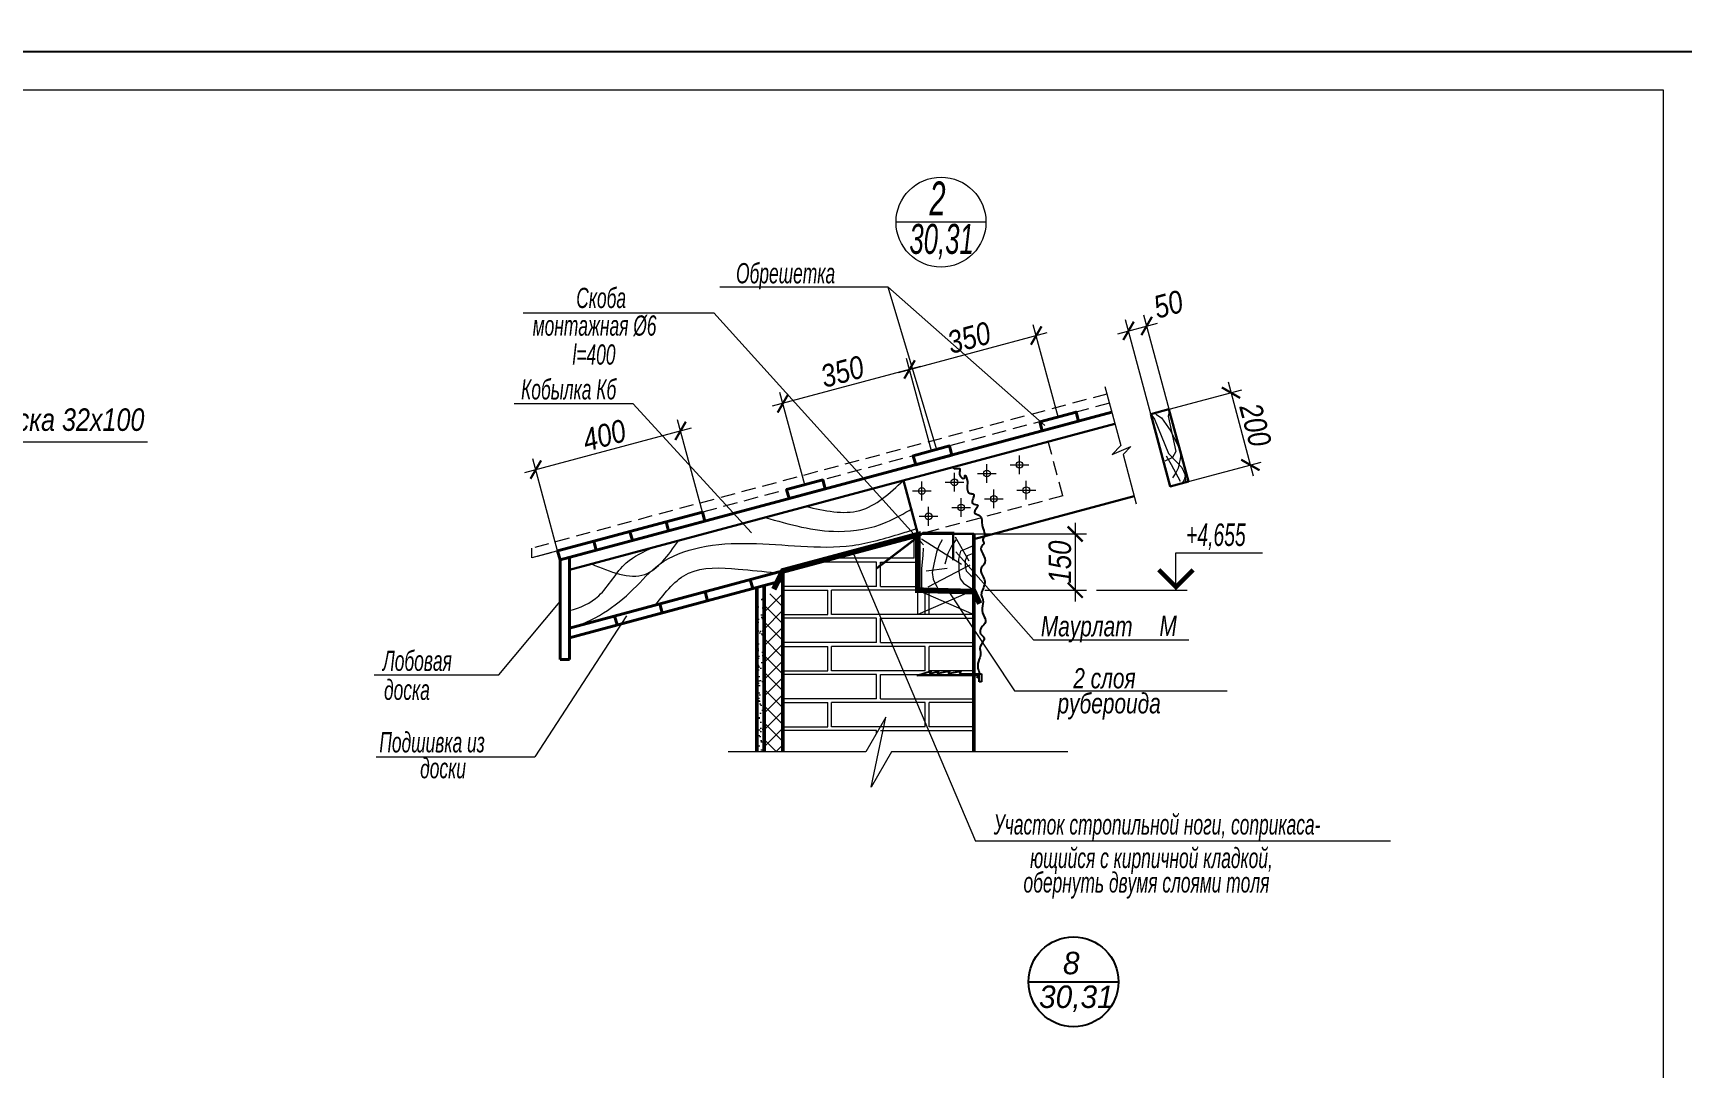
# Model space of a CAD drawing. Header units: millimetres. Extents: x 1582001 to 3303937, y 226471 to 491235.
# Drawn here: x 1601742 to 1623751, y 277688 to 291505 of the extents above; entities that cross this region are included whole.
import ezdxf
from ezdxf.enums import TextEntityAlignment as Align

# ---------------------------------------------------------------- set-up
doc = ezdxf.new("R2010")
doc.units = ezdxf.units.MM
doc.linetypes.add('CONTI', pattern=[0])
doc.linetypes.add('невидимая', pattern=[9.525, 6.35, -3.175])
doc.layers.get('Defpoints').update_dxf_attribs({"color": 255, "lineweight": 30})
for name, color, linetype, lineweight in [('A-Wall-G', 22, 'Continuous', 50), ('Оболочка - Крыша_Ном_пера__1', 7, 'Continuous', 13), ('Отметки', 123, 'Continuous', 18), ('перекрытия', 7, 'Continuous', 40), ('Размеры', 7, 'Continuous', 18), ('размеры в осях', 71, 'Continuous', 15), ('Стропило', 30, 'Continuous', 30), ('Текст', 202, 'Continuous', 15), ('Тонкая', 6, 'Continuous', 15), ('Штриховка', 252, 'Continuous', 15), ('Штриховки', 251, 'Continuous', 20)]:
    doc.layers.add(name, color=color, linetype=linetype, lineweight=lineweight)
for name, color, linetype in [('A8-16', 6, 'Continuous'), ('Rasmer', 135, 'Continuous'), ('Spezifikazia', 250, 'Continuous'), ('Формуляр', 138, 'Continuous')]:
    doc.layers.add(name, color=color, linetype=linetype)
doc.styles.add('STYLE1', font='ARIALNI.TTF', dxfattribs={"height": 300})
doc.styles.add('оля', font='ariali.ttf', dxfattribs={"width": 0.95, "height": 300})
doc.styles.add('таймс', font='ariali.ttf', dxfattribs={"width": 0.95, "height": 300})
doc.dimstyles.new('20', dxfattribs={"dimscale": 100, "dimtxt": 2.5, "dimasz": 2, "dimexe": 1.5, "dimexo": 0, "dimgap": 0.5, "dimtad": 1, "dimdec": 0, "dimlfac": 0.2, "dimzin": 0, "dimdsep": 46, "dimtxsty": 'STYLE1', "dimblk": 'ARCHTICK', "dimcen": -0.5, "dimdle": 1.5, "dimadec": 0, "dimazin": 0, "dimtm": 1e-09, "dimtfac": 1, "dimtdec": 0, "dimtix": 1, "dimtmove": 2, "dimatfit": 3, "dimldrblk": 'OPEN30', "dimfxl": 0, "dimtolj": 1, "dimtzin": 0, "dimlwd": 13, "dimlwe": 13, "dimarcsym": 0})

# ---------------------------------------------------------------- blocks, each defined once
blk = doc.blocks.new('_ArchTick')
at = {"color": 0, "linetype": 'ByBlock', "const_width": 0.15}
blk.add_lwpolyline([(-0.5, -0.5), (0.5, 0.5)], dxfattribs=at)
blk = doc.blocks.new('*D1870')
at = {"layer": 'Defpoints', "color": 0, "lineweight": -3, "transparency": 16777216}
for p in [(1616606, 287594), (1616662, 286417), (1616904, 286482)]:
    blk.add_point(p, dxfattribs=at)
at = {"layer": 'Rasmer', "color": 0, "lineweight": 13, "transparency": 16777216}
for p, q in [((1616662, 286417), (1616325, 287674)), ((1616904, 286482), (1616567, 287739)), ((1616219, 287491), (1616750, 287633))]:
    blk.add_line(p, q, dxfattribs=at)
at = {"layer": 'Rasmer', "color": 0, "lineweight": 13, "transparency": 16777216, "xscale": 200, "yscale": 200, "zscale": 200}
for p, rotation in [((1616364, 287529), 194.9999999999881), ((1616606, 287594), 14.99999999998814)]:
    blk.add_blockref('_ArchTick', p, dxfattribs=dict(at, rotation=rotation))
at = {"layer": 'Rasmer', "color": 0, "transparency": 16777216, "insert": (1616894, 287882), "char_height": 300, "attachment_point": 5, "rotation": 15, "style": 'STYLE1'}
blk.add_mtext('\\A1;50', dxfattribs=at)
blk = doc.blocks.new('_Open30')
at = {"color": 0, "linetype": 'ByBlock', "lineweight": -2}
for p, q in [((-1, 0.27), (0, 0)), ((0, 0), (-1, -0.27)), ((0, 0), (-1, 0))]:
    blk.add_line(p, q, dxfattribs=at)
blk = doc.blocks.new('*D1871')
at = {"layer": 'Defpoints', "color": 0, "lineweight": -3, "transparency": 16777216}
for p in [(1616904, 286482), (1617990, 285738), (1617162, 285516)]:
    blk.add_point(p, dxfattribs=at)
at = {"layer": 'Rasmer', "color": 0, "lineweight": 13, "transparency": 16777216}
for p, q in [((1617692, 286848), (1618029, 285593)), ((1616904, 286482), (1617876, 286742)), ((1617162, 285516), (1618135, 285776))]:
    blk.add_line(p, q, dxfattribs=at)
at = {"layer": 'Rasmer', "color": 0, "lineweight": 13, "transparency": 16777216, "xscale": 200, "yscale": 200, "zscale": 200}
for p, rotation in [((1617731, 286703), 104.9999999999967), ((1617990, 285738), 284.9999999999967)]:
    blk.add_blockref('_ArchTick', p, dxfattribs=dict(at, rotation=rotation))
at = {"layer": 'Rasmer', "color": 0, "transparency": 16777216, "insert": (1618057, 286273), "char_height": 300, "attachment_point": 5, "rotation": 285, "style": 'STYLE1'}
blk.add_mtext('\\A1;200', dxfattribs=at)
blk = doc.blocks.new('*D1872')
at = {"layer": 'Defpoints', "color": 0, "lineweight": -3, "transparency": 16777216}
for p in [(1614301, 284817), (1614448, 284067), (1615652, 284067)]:
    blk.add_point(p, dxfattribs=at)
at = {"layer": 'Rasmer', "color": 0, "lineweight": 13, "transparency": 16777216}
for p, q in [((1614301, 284817), (1615802, 284817)), ((1615652, 284967), (1615652, 283917)), ((1614448, 284067), (1615802, 284067))]:
    blk.add_line(p, q, dxfattribs=at)
at = {"layer": 'Rasmer', "color": 0, "lineweight": 13, "transparency": 16777216, "xscale": 200, "yscale": 200, "zscale": 200}
for p, rotation in [((1615652, 284817), 90), ((1615652, 284067), 270)]:
    blk.add_blockref('_ArchTick', p, dxfattribs=dict(at, rotation=rotation))
at = {"layer": 'Rasmer', "color": 0, "transparency": 16777216, "insert": (1615448, 284442), "char_height": 300, "attachment_point": 5, "rotation": 90, "style": 'STYLE1'}
blk.add_mtext('\\A1;150', dxfattribs=at)
blk = doc.blocks.new('*D1873')
at = {"layer": 'Defpoints', "color": 0, "lineweight": -3, "ltscale": 100, "transparency": 16777216}
for p in [(1615132, 287466), (1615423, 286380), (1613732, 285927)]:
    blk.add_point(p, dxfattribs=at)
at = {"layer": 'Размеры', "color": 0, "lineweight": 13, "ltscale": 100, "transparency": 16777216}
for p, q in [((1613296, 286974), (1615276, 287505)), ((1615423, 286380), (1615093, 287611)), ((1613732, 285927), (1613402, 287158))]:
    blk.add_line(p, q, dxfattribs=at)
at = {"layer": 'Размеры', "color": 0, "lineweight": 13, "ltscale": 100, "transparency": 16777216, "xscale": 200, "yscale": 200, "zscale": 200}
for p, rotation in [((1615132, 287466), 15.00000000043323), ((1613441, 287013), 195.0000000004333)]:
    blk.add_blockref('_ArchTick', p, dxfattribs=dict(at, rotation=rotation))
at = {"layer": 'Размеры', "color": 0, "ltscale": 100, "transparency": 16777216, "insert": (1614234, 287436), "char_height": 300, "attachment_point": 5, "rotation": 15, "style": 'STYLE1'}
blk.add_mtext('\\A1;350', dxfattribs=at)
blk = doc.blocks.new('*D1874')
at = {"layer": 'Defpoints', "color": 0, "lineweight": -3, "ltscale": 100, "transparency": 16777216}
for p in [(1611751, 286560), (1613732, 285927), (1612042, 285474)]:
    blk.add_point(p, dxfattribs=at)
at = {"layer": 'Размеры', "color": 0, "lineweight": 13, "ltscale": 100, "transparency": 16777216}
for p, q in [((1613586, 287052), (1611606, 286521)), ((1613732, 285927), (1613402, 287158)), ((1612042, 285474), (1611712, 286705))]:
    blk.add_line(p, q, dxfattribs=at)
at = {"layer": 'Размеры', "color": 0, "lineweight": 13, "ltscale": 100, "transparency": 16777216, "xscale": 200, "yscale": 200, "zscale": 200}
for p, rotation in [((1613441, 287013), 15.00000000003208), ((1611751, 286560), 195.0000000000321)]:
    blk.add_blockref('_ArchTick', p, dxfattribs=dict(at, rotation=rotation))
at = {"layer": 'Размеры', "color": 0, "ltscale": 100, "transparency": 16777216, "insert": (1612543, 286983), "char_height": 300, "attachment_point": 5, "rotation": 15, "style": 'STYLE1'}
blk.add_mtext('\\A1;350', dxfattribs=at)
blk = doc.blocks.new('*D1875')
at = {"layer": 'Defpoints', "color": 0, "lineweight": -3, "ltscale": 100, "transparency": 16777216}
for p in [(1610385, 286194), (1610676, 285108), (1608744, 284590)]:
    blk.add_point(p, dxfattribs=at)
at = {"layer": 'Размеры', "color": 0, "lineweight": 13, "ltscale": 100, "transparency": 16777216}
for p, q in [((1610676, 285108), (1610346, 286339)), ((1608308, 285638), (1610530, 286233)), ((1608744, 284590), (1608414, 285821))]:
    blk.add_line(p, q, dxfattribs=at)
at = {"layer": 'Размеры', "color": 0, "lineweight": 13, "ltscale": 100, "transparency": 16777216, "xscale": 200, "yscale": 200, "zscale": 200}
for p, rotation in [((1610385, 286194), 15.00000000005256), ((1608453, 285676), 195.0000000000525)]:
    blk.add_blockref('_ArchTick', p, dxfattribs=dict(at, rotation=rotation))
at = {"layer": 'Размеры', "color": 0, "ltscale": 100, "transparency": 16777216, "insert": (1609366, 286132), "char_height": 300, "attachment_point": 5, "rotation": 15, "style": 'STYLE1'}
blk.add_mtext('\\A1;400', dxfattribs=at)

msp = doc.modelspace()

# ---------------------------------------------------------------- hatches: boundary and pattern name
at = {"layer": 'Штриховки', "ltscale": 100}
h = msp.add_hatch(dxfattribs=at)
h.set_pattern_fill('AR-SAND', color=256, scale=2.5, style=0)
h.set_pattern_definition([(37.5, (753598.05, 111063.15), (-4.000078, 122.353309), [0, -96.52, 0, -107.95, 0, -103.1875]), (7.5, (753598.05, 111063.15), (112.38082, 179.206275), [0, -52.07, 0, -86.995, 0, -33.3375]), (327.5, (753519.94, 111063.15), (197.748093, 0.359296), [0, -31.75, 0, -114.3, 0, -149.225]), (317.5, (753519.94, 111063.15), (190.889113, 55.73233), [0, -15.875, 0, -74.93, 0, -85.725])])
h.paths.add_polyline_path([(1611401.4, 281906.9), (1611501.4, 281906.9), (1611501.4, 283999), (1611401.4, 283972.2)])
h = msp.add_hatch(dxfattribs=at)
h.set_pattern_fill('ANSI37', color=256, scale=50, style=0)
h.set_pattern_definition([(45, (753598.05, 111063.15), (-112.253202, 112.253202), []), (135, (753598.05, 111063.15), (-112.253202, -112.253202), [])])
h.paths.add_polyline_path([(1611751.4, 284065.9), (1611501.4, 283999), (1611501.4, 281906.9), (1611751.4, 281906.9)])

# ---------------------------------------------------------------- linework, layer by layer
at = {"color": 2}
for p, q in [((1613551.4, 284068.5), (1613551.4, 284818.5)), ((1613539.2, 282926.5), (1613734.3, 282987.9)), ((1614368.8, 282926.5), (1613539.2, 282926.5)), ((1613734.3, 282987.9), (1613705.5, 282948.9)), ((1613705.5, 282948.9), (1613828.7, 282983.8)), ((1613810.2, 282953), (1613980.7, 282990)), ((1613828.7, 282983.8), (1613810.2, 282953)), ((1613980.7, 282990), (1613956, 282953)), ((1613956, 282953), (1614124.4, 282983.8)), ((1614124.4, 282983.8), (1614105.9, 282951)), ((1614105.9, 282951), (1614401.6, 282951)), ((1614368.8, 282844.2), (1614368.8, 282926.5)), ((1614401.6, 282844.2), (1614368.8, 282844.2)), ((1614401.6, 282951), (1614401.6, 282844.2))]:
    msp.add_line(p, q, dxfattribs=at)
at = {"color": 0}
msp.add_line((1615029.6, 278839.5), (1616229.6, 278839.5), dxfattribs=at)
msp.add_circle((1615629.6, 278839.5), 600, dxfattribs=at)
at = {"color": 2}
msp.add_open_spline([(1614025.2, 285710.5), (1614024.2, 285704.5), (1614023.9, 285673), (1614149.2, 285719.7), (1614076.5, 285609), (1614178.4, 285527.4), (1614178.2, 285634.5), (1614232.9, 285492.8), (1614193.3, 285435.3), (1614233, 285349.3), (1614339.1, 285361.7), (1614223.5, 285206.9), (1614404.4, 285214.2), (1614258.3, 285091.6), (1614420.9, 285071.3), (1614393.4, 284938.8), (1614439.7, 284857.4), (1614445.3, 284783.1), (1614406.6, 284736.9), (1614446.9, 284685.7), (1614359.3, 284628.7), (1614448.6, 284530), (1614457.7, 284418.2), (1614373.5, 284358.8), (1614411.3, 284264.7), (1614456.9, 284186.6), (1614433, 284110.3), (1614404.3, 284052.3), (1614392.3, 284000.7), (1614432.1, 283942.5), (1614408, 283849.5), (1614410.8, 283744.1), (1614486.1, 283635.5), (1614386.8, 283578.5), (1614371.8, 283479.4), (1614482.3, 283422), (1614354.5, 283325.3), (1614402.1, 283223.5), (1614366.3, 283131.1), (1614336.8, 283042.1), (1614387.4, 282954.2), (1614353.7, 282911.6), (1614337.1, 282890.5)], degree=3, knots=[77.6408486, 77.6408486, 77.6408486, 77.6408486, 84.3642871, 117.7888992, 149.5292997, 181.6043782, 195.6737882, 228.9655454, 268.7697747, 298.9021245, 316.1637104, 365.850419, 394.7863115, 436.2139931, 467.1848051, 520.299273, 561.5043626, 580.9799313, 606.3975607, 621.7950375, 642.7395862, 698.9437529, 737.8954596, 765.6565767, 805.2872736, 839.1972304, 874.0541171, 892.595396, 919.4851575, 930.3733359, 974.1938637, 1023.1264886, 1061.6202638, 1101.553605, 1133.2954909, 1162.6148727, 1213.8000746, 1252.8278314, 1282.9410705, 1329.7695402, 1359.8829599, 1389.2973664, 1389.2973664, 1389.2973664, 1389.2973664], dxfattribs=at)
at = {"layer": 'A-Wall-G', "lineweight": 20}
for p, q in [((1613504.7, 284492.1), (1613504.7, 284794.6)), ((1613001.4, 284442.1), (1612189.3, 284442.1)), ((1613504.7, 284492.1), (1612375.9, 284492.1)), ((1613001.4, 284117.1), (1613001.4, 284442.1)), ((1613051.4, 284117.1), (1613051.4, 284442.1)), ((1613051.4, 284442.1), (1613551.4, 284442.1)), ((1613001.4, 284117.1), (1611751.4, 284117.1)), ((1611751.4, 284067.1), (1612351.4, 284067.1)), ((1612351.4, 283742.1), (1612351.4, 284067.1)), ((1613651.4, 284067.1), (1612401.4, 284067.1)), ((1612401.4, 283742.1), (1612401.4, 284067.1)), ((1613051.4, 284117.1), (1613551.4, 284117.1)), ((1613651.4, 283742.1), (1613651.4, 284067.1)), ((1613701.4, 283742.1), (1613701.4, 284067.1)), ((1611751.4, 283742.1), (1612351.4, 283742.1)), ((1613001.4, 283692.1), (1611751.4, 283692.1)), ((1613651.4, 283742.1), (1612401.4, 283742.1)), ((1613001.4, 283367.1), (1613001.4, 283692.1)), ((1613051.4, 283367.1), (1613051.4, 283692.1)), ((1613051.4, 283692.1), (1614301.4, 283692.1)), ((1614301.4, 283742.1), (1613701.4, 283742.1)), ((1613001.4, 283367.1), (1611751.4, 283367.1)), ((1611751.4, 283317.1), (1612351.4, 283317.1)), ((1612351.4, 282992.1), (1612351.4, 283317.1)), ((1613651.4, 283317.1), (1612401.4, 283317.1)), ((1612401.4, 282992.1), (1612401.4, 283317.1)), ((1613051.4, 283367.1), (1614301.4, 283367.1)), ((1613651.4, 282992.1), (1613651.4, 283317.1)), ((1613701.4, 282992.1), (1613701.4, 283317.1)), ((1614301.4, 283317.1), (1613701.4, 283317.1)), ((1611751.4, 282992.1), (1612351.4, 282992.1)), ((1613001.4, 282942.1), (1611751.4, 282942.1)), ((1613651.4, 282992.1), (1612401.4, 282992.1)), ((1613001.4, 282617.1), (1613001.4, 282942.1)), ((1613051.4, 282617.1), (1613051.4, 282942.1)), ((1613051.4, 282942.1), (1614301.4, 282942.1)), ((1614301.4, 282992.1), (1613701.4, 282992.1)), ((1613001.4, 282617.1), (1611751.4, 282617.1)), ((1613051.4, 282617.1), (1614301.4, 282617.1)), ((1611751.4, 282567.1), (1612351.4, 282567.1)), ((1612351.4, 282242.1), (1612351.4, 282567.1)), ((1613651.4, 282567.1), (1612401.4, 282567.1)), ((1612401.4, 282242.1), (1612401.4, 282567.1)), ((1613651.4, 282242.1), (1613651.4, 282567.1)), ((1613701.4, 282242.1), (1613701.4, 282567.1)), ((1614301.4, 282567.1), (1613701.4, 282567.1)), ((1611751.4, 282242.1), (1612351.4, 282242.1)), ((1613001.4, 282192.1), (1611751.4, 282192.1)), ((1613651.4, 282242.1), (1612401.4, 282242.1)), ((1613001.4, 282152.5), (1613001.4, 282192.1)), ((1613051.4, 282192.1), (1614301.4, 282192.1)), ((1614301.4, 282242.1), (1613701.4, 282242.1))]:
    msp.add_line(p, q, dxfattribs=at)
at = {"layer": 'A-Wall-G', "ltscale": 100}
for p, q in [((1614301.4, 284817.1), (1614301.4, 284067.1)), ((1611751.4, 284324.8), (1611751.4, 281906.9)), ((1611401.4, 284101.6), (1611401.4, 281906.9)), ((1611501.4, 284128.4), (1611501.4, 281906.9)), ((1614301.4, 281906.9), (1614301.4, 284067.1))]:
    msp.add_line(p, q, dxfattribs=at)
at = {"layer": 'A8-16', "const_width": 75}
msp.add_lwpolyline([(1611629.4, 284079.4), (1611751.4, 284324.8), (1613551.4, 284807.1), (1613551.4, 284067.1), (1614301.4, 284046.8), (1614377.8, 283887.5)], dxfattribs=at)
at = {"layer": 'Spezifikazia', "lineweight": 18, "ltscale": 500}
for points in [[(1582000.9, 291255.1), (1624000.8, 291255.1), (1624000.8, 261555.1), (1582000.9, 261555.1)], [(1584000.9, 262055.1), (1584000.9, 290745), (1623500.8, 290745), (1623500.8, 262055.1)]]:
    msp.add_lwpolyline(points, close=True, dxfattribs=at)
at = {"layer": 'Оболочка - Крыша_Ном_пера__1', "linetype": 'Continuous'}
for p, q in [((1608401.4, 284498.6), (1608401.4, 284628.1)), ((1608776.4, 284599.1), (1608401.4, 284498.6))]:
    msp.add_line(p, q, dxfattribs=at)
at = {"layer": 'Отметки', "linetype": 'Continuous', "ltscale": 100}
for p, q in [((1616995.8, 284067.1), (1616995.8, 284567.1)), ((1616995.8, 284567.1), (1618149.9, 284567.1)), ((1615934.7, 284067.1), (1617145.8, 284067.1))]:
    msp.add_line(p, q, dxfattribs=at)
at = {"layer": 'Отметки', "linetype": 'Continuous', "ltscale": 100, "const_width": 60}
msp.add_lwpolyline([(1617224.6, 284338.3), (1616995.8, 284109.5), (1616767, 284338.3)], dxfattribs=at)
at = {"layer": 'перекрытия', "ltscale": 100}
for p, q in [((1616140.2, 286442.8), (1608776.4, 284469.7)), ((1608776.4, 283139.4), (1608776.4, 284469.7)), ((1608901.4, 283139.4), (1608901.4, 284503.2)), ((1611751.4, 284324.8), (1608901.4, 283561.1)), ((1611751.4, 284195.4), (1608901.4, 283431.7)), ((1611348.5, 284087.4), (1611316.2, 284208.2)), ((1610744.8, 283925.7), (1610712.5, 284046.4)), ((1610744.8, 283925.7), (1610712.5, 284046.4)), ((1609537.4, 283602.1), (1609505.1, 283722.9)), ((1610141.1, 283763.9), (1610108.8, 283884.6)), ((1608776.4, 283139.4), (1608901.4, 283139.4))]:
    msp.add_line(p, q, dxfattribs=at)
for points in [[(1615696.4, 286323.9), (1615664, 286444.7), (1615181.1, 286315.3), (1615213.4, 286194.5), (1615696.4, 286323.9)], [(1614006, 285871), (1613973.6, 285991.7), (1613490.7, 285862.3), (1613523, 285741.6), (1614006, 285871)], [(1612315.6, 285418.1), (1612283.3, 285538.8), (1611800.3, 285409.4), (1611832.7, 285288.6), (1612315.6, 285418.1)], [(1610708.2, 284987.4), (1610675.9, 285108.1), (1610192.9, 284978.7), (1610225.3, 284857.9), (1610708.2, 284987.4)], [(1609742.3, 284728.5), (1609709.9, 284849.3), (1609227, 284719.9), (1609259.3, 284599.1), (1609742.3, 284728.5)], [(1610225.3, 284857.9), (1610192.9, 284978.7), (1609709.9, 284849.3), (1609742.3, 284728.5), (1610225.3, 284857.9)], [(1609259.3, 284599.1), (1609227, 284719.9), (1608744, 284590.5), (1608776.4, 284469.7), (1609259.3, 284599.1)]]:
    msp.add_lwpolyline(points, dxfattribs=at)
at = {"layer": 'Размеры', "ltscale": 100}
msp.add_line((1599135.5, 286045), (1603269.2, 286045), dxfattribs=at)
at = {"layer": 'размеры в осях', "ltscale": 100}
for points in [[(1614301.4, 284067.1), (1614301.4, 283742.1), (1613551.4, 283742.1), (1613551.4, 284068.5), (1614301.4, 284068.5), (1613551.4, 283742.1)], [(1613551.4, 284067.1), (1614301.4, 283742.1)]]:
    msp.add_lwpolyline(points, dxfattribs=at)
at = {"layer": 'Стропило', "linetype": 'невидимая', "lineweight": 20, "ltscale": 30}
for p, q in [((1616075.5, 286684.3), (1608401.4, 284628.1)), ((1616107.8, 286563.6), (1608401.4, 284498.6)), ((1615486.1, 285325.5), (1615292, 286049.9)), ((1615486.1, 285325.5), (1608901.4, 283561.1))]:
    msp.add_line(p, q, dxfattribs=at)
at = {"layer": 'Стропило'}
for p, q in [((1616181.6, 286288.3), (1608901.4, 284337.6)), ((1613551.4, 284818.5), (1613360.1, 285532.3)), ((1616440.4, 285322.4), (1614301.4, 284749.2))]:
    msp.add_line(p, q, dxfattribs=at)
at = {"layer": 'Стропило', "lineweight": 20}
msp.add_line((1608901.4, 283302.3), (1608901.4, 284337.6), dxfattribs=at)
at = {"layer": 'Стропило'}
for points in [[(1616662.1, 286417), (1616903.5, 286481.7), (1617162.4, 285515.8), (1616920.9, 285451.1), (1616662.1, 286417)], [(1613551.4, 284817.1), (1613551.4, 284067.1), (1614301.4, 284067.1), (1614301.4, 284817.1), (1613551.4, 284817.1)]]:
    msp.add_lwpolyline(points, dxfattribs=at)
at = {"layer": 'Текст', "linetype": 'CONTI', "ltscale": 20}
msp.add_line((1614461.2, 288980), (1613261.2, 288980), dxfattribs=at)
at = {"layer": 'Текст'}
for p, q in [((1610907.7, 288115.2), (1613149.6, 288115.2)), ((1613149.6, 288115.2), (1615248.8, 286264.9)), ((1613149.6, 288115.2), (1613801.2, 285945.5)), ((1608286.6, 287767.7), (1610829.4, 287767.7)), ((1608164.5, 286558.6), (1609747.6, 286558.6)), ((1609747.6, 286558.6), (1611330.7, 284834.3)), ((1612682.6, 284574.3), (1614320.1, 280715.7)), ((1614057.5, 284576.8), (1615094.7, 283402.4)), ((1607959.9, 282936.7), (1608776.4, 283916.3)), ((1613956.9, 284056.1), (1614842.4, 282723)), ((1609664.3, 283724.5), (1608442.1, 281840.2)), ((1615094.7, 283402.4), (1617168.6, 283402.4)), ((1606295, 282936.7), (1607959.9, 282936.7)), ((1606320.8, 281840.2), (1608442.1, 281840.2))]:
    msp.add_line(p, q, dxfattribs=at)
at = {"layer": 'Текст', "linetype": 'Continuous'}
for p, q in [((1610829.4, 287767.7), (1613629.1, 284672.3)), ((1614842.4, 282723), (1617682.3, 282723)), ((1619859.9, 280715.7), (1614320.1, 280715.7))]:
    msp.add_line(p, q, dxfattribs=at)
at = {"layer": 'Текст', "linetype": 'CONTI', "ltscale": 20}
msp.add_circle((1613861.2, 288980), 600, dxfattribs=at)
at = {"layer": 'Тонкая'}
for points in [[(1616048.7, 286784.3), (1616259.8, 285996.4), (1616145.4, 285879.8), (1616394.3, 285986.1), (1616291.6, 285877.5), (1616467.9, 285219.5)], [(1615552.8, 281906.9), (1613199.3, 281906.9), (1612928.7, 281438.2), (1613126.6, 282369.4), (1612859.6, 281906.9), (1611022.2, 281906.9)]]:
    msp.add_lwpolyline(points, dxfattribs=at)
at = {"layer": 'Тонкая', "color": 1, "const_width": 30}
msp.add_lwpolyline([(1612996.8, 284354.6), (1613624.7, 284832.1), (1614023, 284832.1), (1614023, 284467.1)], dxfattribs=at)
at = {"layer": 'Формуляр', "color": 0}
msp.add_lwpolyline([(1582000.9, 320955), (1624000.8, 320955), (1624000.8, 291255.1), (1582000.9, 291255.1)], close=True, dxfattribs=at)
at = {"layer": 'Штриховка', "linetype": 'CONTI', "ltscale": 20}
for p, q in [((1616662.1, 286417), (1616710.5, 286351)), ((1616710.5, 286351), (1616899.5, 285890.7)), ((1616728, 286416.9), (1616805.2, 286367.2)), ((1616805.2, 286367.2), (1616929.2, 286187.5)), ((1616909.8, 286458.3), (1616891.6, 286389.4)), ((1616891.6, 286389.4), (1616994.3, 285916.1)), ((1616929.2, 286187.5), (1617045.4, 285952.5)), ((1616994.3, 285916.1), (1616950.5, 285837.1)), ((1616950.5, 285837.1), (1616847.5, 285789)), ((1616865, 285859.7), (1616934.8, 285743.2)), ((1616899.5, 285890.7), (1617001.5, 285783.4)), ((1616934.8, 285743.2), (1617052.9, 285521)), ((1617027.4, 285695.3), (1616993.8, 285632.1)), ((1617001.5, 285783.4), (1617077.1, 285703.9)), ((1617051.6, 285819.6), (1617027.4, 285695.3)), ((1617064, 285883.1), (1617051.6, 285819.6)), ((1617077.1, 285703.9), (1617116.7, 285615.9)), ((1616993.8, 285632.1), (1616951.4, 285566.2)), ((1617106.5, 285539.5), (1617077.9, 285493.2)), ((1617131, 285632.9), (1617106.5, 285539.5)), ((1617116.7, 285615.9), (1617125.5, 285531.7)), ((1617125.5, 285531.7), (1617119.4, 285504.3)), ((1614134.9, 284410.3), (1613598.8, 284746.9)), ((1613621.4, 284625.8), (1613617.3, 284531.4)), ((1613801.4, 284573.4), (1613765.2, 284412.3)), ((1613834, 284659.2), (1613801.4, 284573.4)), ((1613878.2, 284737.3), (1613834, 284659.2)), ((1614000.6, 284654), (1613951.1, 284557.8)), ((1614060.5, 284737.3), (1614000.6, 284654)), ((1614235.8, 284456.2), (1614054.3, 284775.3)), ((1614121.7, 284587.6), (1614094.3, 284482.3)), ((1614188, 284615), (1614121.7, 284587.6)), ((1614301.4, 284661.8), (1614188, 284615)), ((1613617.3, 284531.4), (1613600.9, 284356.9)), ((1613600.9, 284356.9), (1613602.9, 284256.4)), ((1613943.9, 284356.9), (1613664.5, 284322)), ((1614245.3, 284399.1), (1613687.1, 284106.6)), ((1613765.2, 284412.3), (1613744.6, 284303.6)), ((1613951.1, 284557.8), (1613912.1, 284412.1)), ((1614094.3, 284482.3), (1614096.9, 284391.3)), ((1614096.9, 284391.3), (1614096.9, 284310.7)), ((1614208.8, 284524), (1614185.4, 284461.5)), ((1614185.4, 284461.5), (1614185.4, 284386.1)), ((1614185.4, 284386.1), (1614198.4, 284326.3)), ((1614301.4, 284562.3), (1614208.8, 284524)), ((1613602.9, 284256.4), (1613602.9, 284067.1)), ((1613744.6, 284303.6), (1613757, 284215.3)), ((1613757, 284215.3), (1613826.8, 284067.1)), ((1614096.9, 284310.7), (1614115.1, 284219.6)), ((1614115.1, 284219.6), (1614159.4, 284159.8)), ((1614159.4, 284159.8), (1614301.4, 284067.1)), ((1614198.4, 284326.3), (1614255.7, 284267.1)), ((1614255.7, 284267.1), (1614301.4, 284230))]:
    msp.add_line(p, q, dxfattribs=at)
at = {"layer": 'Штриховка', "color": 3}
for p, q in [((1614474.4, 285498.8), (1614474.4, 285748.8)), ((1614784.1, 285740.3), (1615034.1, 285740.3)), ((1614909.1, 285615.3), (1614909.1, 285865.3)), ((1613605.1, 285265.9), (1613605.1, 285515.9)), ((1613914.7, 285507.3), (1614164.7, 285507.3)), ((1614039.7, 285382.3), (1614039.7, 285632.3)), ((1614349.4, 285623.8), (1614599.4, 285623.8)), ((1614999.6, 285277.2), (1614999.6, 285527.2)), ((1613480.1, 285390.9), (1613730.1, 285390.9)), ((1614130.3, 285044.3), (1614130.3, 285294.3)), ((1614440, 285285.7), (1614690, 285285.7)), ((1614565, 285160.7), (1614565, 285410.7)), ((1614874.6, 285402.2), (1615124.6, 285402.2)), ((1613570.6, 285052.8), (1613820.6, 285052.8)), ((1613695.6, 284927.8), (1613695.6, 285177.8)), ((1614005.3, 285169.3), (1614255.3, 285169.3))]:
    msp.add_line(p, q, dxfattribs=at)
for centre in [(1614909.1, 285740.3), (1614039.7, 285507.3), (1614474.4, 285623.8), (1613605.1, 285390.9), (1614565, 285285.7), (1614999.6, 285402.2), (1613695.6, 285052.8), (1614130.3, 285169.3)]:
    msp.add_circle(centre, 44.6, dxfattribs=at)
at = {"layer": 'Штриховка'}
for points in [[(1612058.4, 285183.5), (1612776.7, 285131.6), (1613360.1, 285532.3)], [(1611514.9, 285037.9), (1612489.9, 284851.1), (1613130.4, 284973.4), (1613477.5, 285157)], [(1609195.1, 284416.3), (1609906.3, 284277.4), (1610356.2, 284727.4)], [(1610051.4, 283869.3), (1610491, 284293.7), (1611152.8, 284348.1), (1611657.9, 284299.7)]]:
    msp.add_spline(points, degree=3, dxfattribs=at)
for points, knots in [([(1608901.4, 283554.7), (1609217.3, 283648.5), (1609658.8, 283936), (1610098.2, 284470.1), (1610891.6, 284755.1), (1611770.4, 284652.6), (1612678, 284628.5), (1613186.5, 284779.3), (1613468.4, 284866.5), (1613538.4, 284888.1)], [506.8033513, 506.8033513, 506.8033513, 506.8033513, 903.3876621, 1095.2150139, 1330.3446869, 1870.3549556, 2145.85791, 2412.3051971, 2500.2597247, 2500.2597247, 2500.2597247, 2500.2597247]), ([(1608901.4, 283795.5), (1609046.1, 283828.7), (1609368.5, 283978.7), (1609583, 284443.7), (1609894.1, 284580.8), (1610026.1, 284638.9)], [406.5592734, 406.5592734, 406.5592734, 406.5592734, 580.5292983, 809.6173337, 978.1954028, 978.1954028, 978.1954028, 978.1954028])]:
    msp.add_open_spline(points, degree=3, knots=knots, dxfattribs=at)

# ---------------------------------------------------------------- texts
at = {"color": 0, "style": 'таймс', "width": 0.95}
msp.add_text('8', height=300, dxfattribs=at).set_placement((1615599.9, 278939.5), align=Align.CENTER)
msp.add_text('30,31', height=300, dxfattribs=at).set_placement((1615667.8, 278789.4), align=Align.TOP_CENTER)
at = {"layer": 'Отметки', "linetype": 'Continuous', "ltscale": 100, "style": 'STYLE1', "width": 0.75}
msp.add_text('+4,655', height=300, dxfattribs=at).set_placement((1617131.7, 284657.1))
at = {"layer": 'Текст', "ltscale": 100, "style": 'STYLE1', "width": 0.75}
for s, height, p in [('2', 450, (1613707.6, 289072.2)), ('30,31', 400, (1613439, 288556.1))]:
    msp.add_text(s, height=height, dxfattribs=at).set_placement(p)
at = {"layer": 'Текст', "style": 'STYLE1'}
for s, width, p in [('Обрешетка', 0.75, (1611125.7, 288163)), ('Скоба', 0.75, (1608992.6, 287833.5)), ('монтажная %%C6', 0.75, (1608412.1, 287464.5)), ('l=400', 0.75, (1608942.5, 287077.7)), ('Кобылка Кб', 0.75, (1608256.6, 286613.2)), ('Маурлат', 0.9, (1615193.5, 283450.3)), ('М', 0.9, (1616776.7, 283454.6)), ('Лобовая', 0.75, (1606411.7, 282989.7)), ('2 слоя ', 0.9, (1615626.6, 282756.3)), ('доска', 0.75, (1606427.4, 282602.3)), ('рубероида', 0.9, (1615415.9, 282421.8)), ('Подшивка из', 0.75, (1606365.2, 281901.4)), ('доски', 0.75, (1606909.6, 281556)), ('Участок стропильной ноги, соприкаса-', 0.75, (1614565, 280804.9)), ('ющийся с кирпичной кладкой,', 0.75, (1615050, 280357.3)), ('обернуть двумя слоями толя', 0.75, (1614961.8, 280030.9))]:
    msp.add_text(s, height=270, dxfattribs=dict(at, width=width)).set_placement(p)
at = {"layer": 'Текст', "color": 0, "linetype": 'Continuous', "style": 'оля', "width": 0.8}
msp.add_text('Обрешетка доска 32x100', height=300, dxfattribs=at).set_placement((1599148.3, 286193.3))

# ---------------------------------------------------------------- dimensions: what is measured, and where the dimension line sits
at = {"layer": 'Rasmer'}
dim = msp.add_linear_dim(base=(1616605.5, 287594), p1=(1616662.1, 286417), p2=(1616903.5, 286481.7), angle=15, dimstyle='20', override={"dimtmove": 1}, dxfattribs=at)
dim.commit()
dim.dimension.update_dxf_attribs({"geometry": '*D1870', "text_midpoint": (1616946.9, 287685.5), "dimtype": 161})
dim = msp.add_aligned_dim(p1=(1616903.5, 286481.7), p2=(1617162.4, 285515.8), distance=856.5, dimstyle='20', override={"dimlfac": 0.2, "dimtxsty": 'STYLE1', "dimblk1": 'ArchTick', "dimblk2": 'ArchTick', "dimsah": 1, "dimtmove": 1, "dimtolj": 1}, dxfattribs=at)
dim.commit()
dim.dimension.update_dxf_attribs({"geometry": '*D1871', "text_midpoint": (1618056.6, 286273.1)})
dim = msp.add_linear_dim(base=(1615651.6, 284067.1), p1=(1614301.4, 284817.1), p2=(1614448, 284067.1), angle=90, dimstyle='20', override={"dimlfac": 0.2, "dimtxsty": 'STYLE1', "dimblk1": 'ArchTick', "dimblk2": 'ArchTick', "dimsah": 1, "dimtolj": 1}, dxfattribs=at)
dim.commit()
dim.dimension.update_dxf_attribs({"geometry": '*D1872', "text_midpoint": (1615448.4, 284442.1)})
at = {"layer": 'Размеры', "ltscale": 100}
for p1, p2, distance, picture, middle in [((1613732.2, 285927), (1615422.5, 286380), 1124.3, '*D1873', (1614233.8, 287435.8)), ((1613732.2, 285927), (1612041.8, 285474.1), -1124.3, '*D1874', (1612543.4, 286982.8)), ((1608744, 284590.5), (1610675.9, 285108.1), 1124.3, '*D1875', (1609366.4, 286131.5))]:
    dim = msp.add_aligned_dim(p1=p1, p2=p2, distance=distance, dimstyle='20', override={"dimlfac": 0.2, "dimtxsty": 'STYLE1', "dimblk1": 'ArchTick', "dimblk2": 'ArchTick', "dimsah": 1, "dimtolj": 1}, dxfattribs=at)
    dim.commit()
    dim.dimension.update_dxf_attribs({"geometry": picture, "text_midpoint": middle})

doc.saveas('drawing.dxf')
